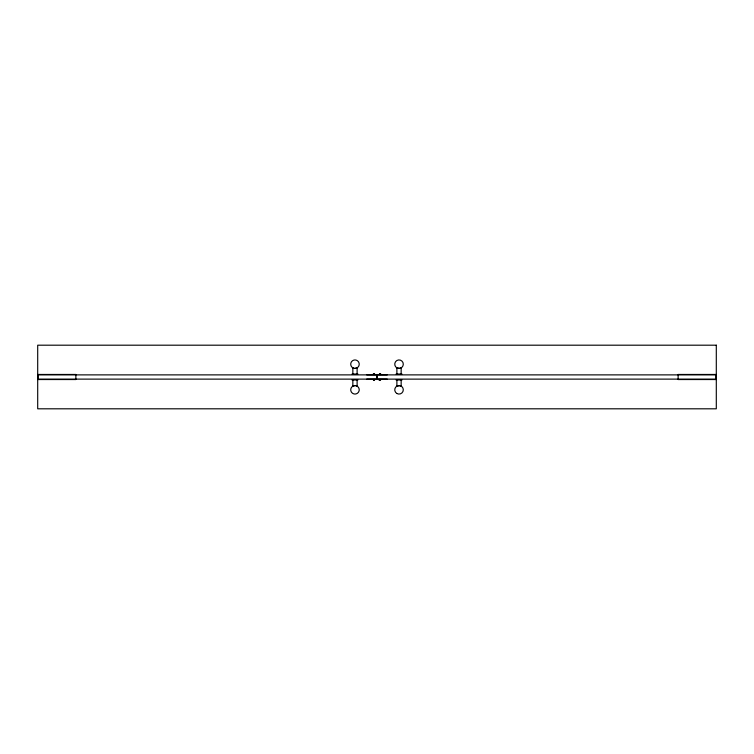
<?xml version="1.0" encoding="UTF-8"?>
<svg xmlns="http://www.w3.org/2000/svg" width="754" height="754" viewBox="0 0 754 754"><rect width="100%" height="100%" fill="white"/><g stroke="black" fill="none" stroke-linecap="round" stroke-linejoin="round"><path stroke-width="1.13" d="M352.844 374.012L352.844 367.782L354.022 368.357L357.113 367.782L357.113 374.012M357.113 379.988L357.113 386.218L355.926 385.643L352.844 386.218L352.844 379.988M374.691 374.022L373.192 374.031L374.38 374.022M380.629 379.988L379.139 379.988L380.327 379.988M373.673 374.436C372.165 374.474 375.907 374.408 374.389 374.446M379.611 379.554L379.139 379.554L380.355 379.545M373.362 379.978C376.859 380.007 372.467 379.959 373.673 379.988M352.033 374.012L357.914 374.012M396.086 374.012L401.967 374.012M37.7 374.455L75.871 374.455L75.871 379.545L37.7 379.545M716.3 374.455L678.129 374.455L678.129 379.545L716.3 379.545M37.7 374.879L376.576 374.879L376.576 379.13L37.7 379.121M716.3 374.879L377.424 374.879L377.424 379.13L716.3 379.121M352.033 379.988L357.914 379.988M396.086 379.988L401.967 379.988M379.582 374.012L380.808 374.031L379.356 374.012M379.582 374.436L380.798 374.455L380.327 374.436M373.645 379.545L374.418 379.564M715.876 374.879L715.876 379.121M401.156 374.012L401.156 367.782L399.978 368.357L396.887 367.782L396.887 374.012M401.156 379.988L401.156 386.218L399.978 385.643L396.887 386.218L396.887 379.988M387.254 374.87L366.746 374.87M387.254 379.13L366.746 379.13M377 374.436L377 379.564M38.124 374.879L38.124 379.121M354.022 368.357A4.27 4.27 0 0 1 351.449 361.788A4.27 4.27 0 0 1 358.499 361.788A4.27 4.27 0 0 1 355.926 368.357M355.926 385.643A4.27 4.27 0 0 1 358.499 392.212A4.27 4.27 0 0 1 351.449 392.212A4.27 4.27 0 0 1 354.022 385.643M716.3 345.191L37.7 345.191L37.7 408.809L716.3 408.809L716.3 345.191M396.887 367.895A4.27 4.27 0 0 0 403.296 364.191A4.27 4.27 0 0 0 396.887 360.497A4.27 4.27 0 0 0 396.887 367.895M396.887 393.503A4.27 4.27 0 0 0 403.296 389.809A4.27 4.27 0 0 0 396.887 386.105A4.27 4.27 0 0 0 396.887 393.503"/></g></svg>
